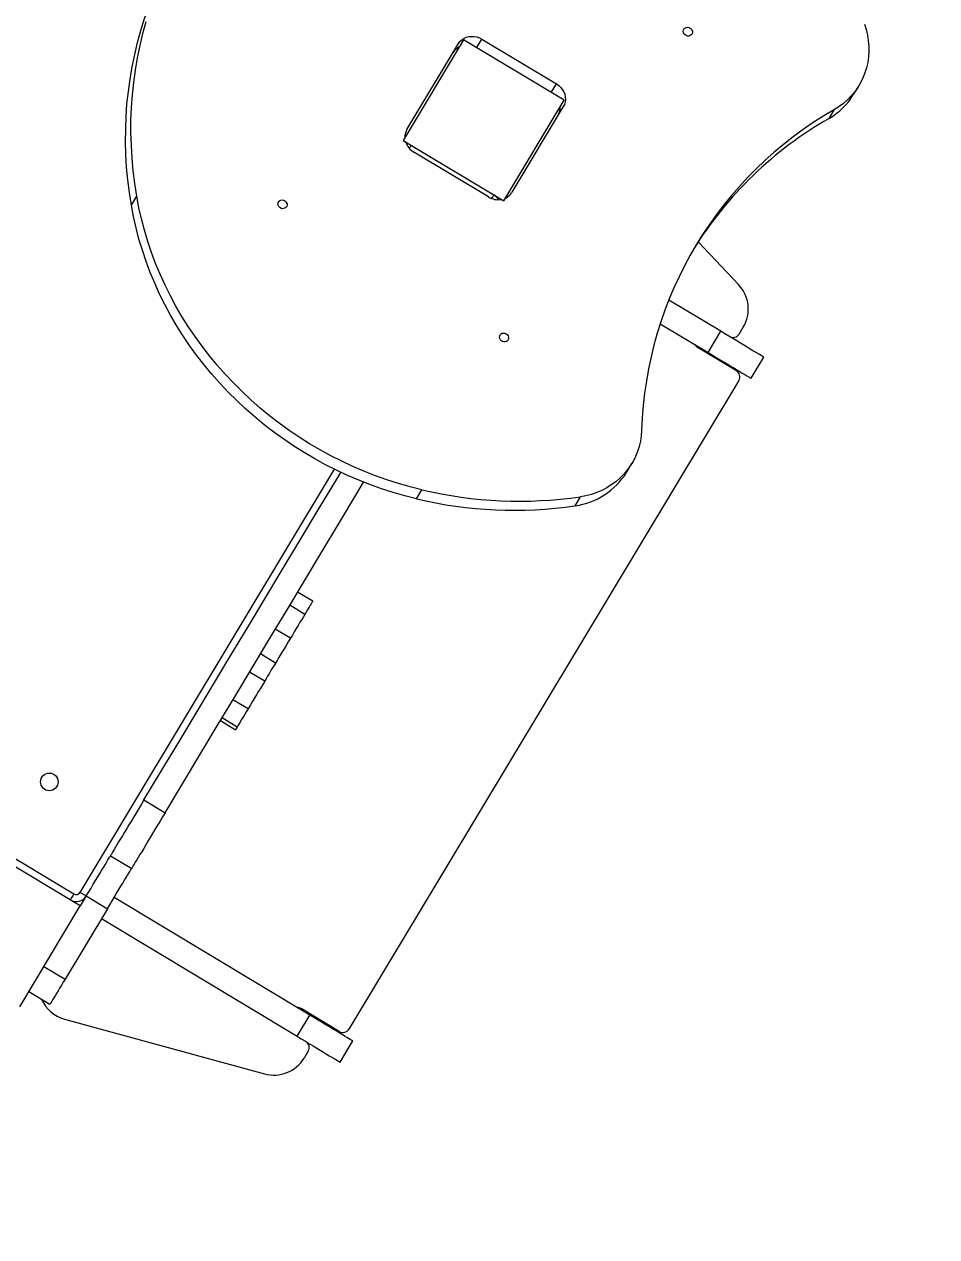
# Model space of a CAD drawing. Header units: millimetres. Extents: x -10374 to 11119, y -8221 to 9433.
# Drawn here: x 5787 to 6563, y 2819 to 3851 of the extents above; entities that cross this region are included whole.
import ezdxf

# ---------------------------------------------------------------- set-up
doc = ezdxf.new("R2010")
doc.units = ezdxf.units.MM
for name, color, linetype in [('DIKOM_ОБЪЕКТ', 7, 'Continuous'), ('DIKOM_РАЗМЕР_ЗОНА', 7, 'Continuous'), ('DIKOM_РАЗМЕР_ОБЪЕКТА', 7, 'Continuous')]:
    doc.layers.add(name, color=color, linetype=linetype)
doc.styles.add('style1', font='arial.ttf', dxfattribs={"width": 0.8})
doc.dimstyles.new('1-50', dxfattribs={"dimtxt": 300, "dimasz": 200, "dimexe": 100, "dimexo": 0, "dimgap": 100, "dimtad": 0, "dimdec": 0, "dimtxsty": 'style1', "dimcen": 0, "dimclrd": 7, "dimclre": 7, "dimadec": 1, "dimazin": 2, "dimtfac": 1, "dimtdec": 0, "dimtmove": 1, "dimatfit": 3, "dimfxl": 0, "dimlwd": 25, "dimlwe": 18, "dimarcsym": 0})

# ---------------------------------------------------------------- blocks, each defined once
blk = doc.blocks.new('*D15')
at = {"layer": 'Defpoints', "color": 0, "transparency": 16777216}
for p in [(-5227.9, 8308.8), (9119.4, -1150.4), (-5227.9, -1991.8)]:
    blk.add_point(p, dxfattribs=at)
at = {"layer": 'DIKOM_РАЗМЕР_ОБЪЕКТА', "color": 7, "lineweight": 18, "transparency": 16777216}
for p, q in [((-5227.9, -1991.8), (-5227.9, 8408.8)), ((9119.4, -1150.4), (9119.4, 8408.8))]:
    blk.add_line(p, q, dxfattribs=at)
at = {"layer": 'DIKOM_РАЗМЕР_ОБЪЕКТА', "color": 7, "lineweight": 25, "transparency": 16777216}
for p, q in [((-5027.9, 8308.8), (187.4, 8308.8)), ((8919.4, 8308.8), (1267.2, 8308.8))]:
    blk.add_line(p, q, dxfattribs=at)
at = {"layer": 'DIKOM_РАЗМЕР_ОБЪЕКТА', "color": 7, "transparency": 16777216}
for points in [[(-5027.9, 8342.1), (-5027.9, 8275.4), (-5227.9, 8308.8)], [(8919.4, 8342.1), (8919.4, 8275.4), (9119.4, 8308.8)]]:
    blk.add_solid(points, dxfattribs=at)
at = {"layer": 'DIKOM_РАЗМЕР_ОБЪЕКТА', "color": 0, "transparency": 16777216, "insert": (727.3, 8308.8), "char_height": 300, "attachment_point": 5, "style": 'style1'}
blk.add_mtext('14350', dxfattribs=at)
blk = doc.blocks.new('*D14')
at = {"layer": 'Defpoints', "color": 0, "transparency": 16777216}
for p in [(-7515.9, 9236.3), (11119.4, -1423.4), (-7515.9, -2401.6)]:
    blk.add_point(p, dxfattribs=at)
at = {"layer": 'DIKOM_РАЗМЕР_ЗОНА', "color": 7, "lineweight": 18, "transparency": 16777216}
for p, q in [((-7515.9, -2401.6), (-7515.9, 9336.3)), ((11119.4, -1423.4), (11119.4, 9336.3))]:
    blk.add_line(p, q, dxfattribs=at)
at = {"layer": 'DIKOM_РАЗМЕР_ЗОНА', "color": 7, "lineweight": 25, "transparency": 16777216}
for p, q in [((-7315.9, 9236.3), (77.6, 9236.3)), ((10919.4, 9236.3), (1157.3, 9236.3))]:
    blk.add_line(p, q, dxfattribs=at)
at = {"layer": 'DIKOM_РАЗМЕР_ЗОНА', "color": 7, "transparency": 16777216}
for points in [[(-7315.9, 9269.7), (-7315.9, 9203), (-7515.9, 9236.3)], [(10919.4, 9269.7), (10919.4, 9203), (11119.4, 9236.3)]]:
    blk.add_solid(points, dxfattribs=at)
at = {"layer": 'DIKOM_РАЗМЕР_ЗОНА', "color": 0, "transparency": 16777216, "insert": (617.5, 9236.3), "char_height": 300, "attachment_point": 5, "style": 'style1'}
blk.add_mtext('18650', dxfattribs=at)

msp = doc.modelspace()

# ---------------------------------------------------------------- linework, layer by layer
at = {"layer": 'DIKOM_ОБЪЕКТ', "color": 7, "linetype": 'Continuous', "lineweight": 15}
for p, q in [((6160.5, 3837.4), (6109, 3751.7)), ((6112.3, 3761.1), (6156.2, 3834.1)), ((6246.2, 3785.9), (6160.5, 3837.4)), ((6171.7, 3830.7), (6176, 3838)), ((6176, 3838), (6239.5, 3799.9)), ((6235.1, 3792.6), (6239.5, 3799.9)), ((6492.5, 3791), (6497, 3798.6)), ((6194.7, 3700.2), (6246.2, 3785.9)), ((6245.3, 3780.5), (6201.5, 3707.6)), ((6471.5, 3770.5), (6476.1, 3778.1)), ((6109, 3751.7), (6194.7, 3700.2)), ((6181.6, 3703.6), (6118.2, 3741.7)), ((5877.7, 3696.6), (5882.3, 3704.2)), ((6360.1, 3665.3), (6394.6, 3628.8)), ((6379.3, 3589.3), (6335.1, 3615.9)), ((6327.9, 3595.7), (6368.5, 3571.3)), ((6395, 3586.9), (6398.5, 3592.8)), ((6368.5, 3571.3), (6379.3, 3589.3)), ((6392.6, 3555.7), (6360, 3575.2)), ((6405.1, 3549.3), (6415.9, 3567.3)), ((6394.6, 3547.4), (6062.9, 2995.4)), ((5834.2, 3111.8), (6050.5, 3471.9)), ((6299.1, 3469.2), (6303.7, 3476.8)), ((6120.4, 3446.8), (6124.9, 3454.4)), ((6255.3, 3440.8), (6259.9, 3448.4)), ((6032.1, 3359.6), (6019.2, 3367.3)), ((6025.3, 3348.4), (6012.5, 3356.1)), ((6013.1, 3328), (6000.2, 3335.7)), ((6000.4, 3306.9), (5987.6, 3314.7)), ((5991.2, 3291.6), (5978.4, 3299.3)), ((5977, 3267.9), (5964.1, 3275.6)), ((5953.5, 3258), (5966.4, 3250.2)), ((5967.7, 3252.5), (5954.9, 3260.3)), ((5888.4, 3190.4), (5906.4, 3179.6)), ((5834.2, 3100.2), (5748.5, 3151.7)), ((5758.4, 3152.7), (5828.7, 3110.5)), ((5860, 3143), (5878, 3132.2)), ((5839.4, 3108.8), (5834.2, 3100.2)), ((5839.4, 3108.8), (5857.4, 3097.9)), ((6029.6, 3007.3), (5863, 3107.4)), ((5782.7, 3014.5), (5834.2, 3100.2)), ((5857.4, 3097.9), (5821.3, 3037.9)), ((5852.2, 3089.4), (6018.8, 2989.3)), ((5803.3, 3048.8), (5821.3, 3037.9)), ((5790.4, 3027.3), (5808.4, 3016.5)), ((5820.8, 3004), (5991.1, 2957.2)), ((6018.8, 2989.3), (6029.6, 3007.3)), ((6054.7, 2993.4), (6022.1, 3012.9)), ((6055.4, 2967.3), (6066.2, 2985.3)), ((6028.3, 2976.6), (6024.7, 2970.7))]:
    msp.add_line(p, q, dxfattribs=at)
at = {"layer": 'DIKOM_ОБЪЕКТ', "color": 7, "linetype": 'Continuous', "lineweight": 15, "flags": 128}
for points in [[(5877.7, 3696.6), (5876, 3707.4), (5874.7, 3718.2), (5873.7, 3729), (5873.1, 3739.8), (5872.8, 3750.6), (5872.9, 3761.3), (5873.3, 3772.1), (5874, 3782.8), (5875.2, 3793.4), (5876.6, 3803.9), (5878.4, 3814.4), (5880.6, 3824.8), (5883, 3835.1), (5885.9, 3845.3), (5889, 3855.4), (5892.5, 3865.4), (5896.4, 3875.2), (5900.5, 3884.9), (5905, 3894.4), (5909.8, 3903.7), (5914.9, 3912.9), (5917.5, 3917.5)], [(5882.3, 3704.2), (5880.6, 3715), (5879.3, 3725.8), (5878.3, 3736.6), (5877.7, 3747.4), (5877.4, 3758.2), (5877.4, 3769), (5877.9, 3779.7), (5878.6, 3790.4), (5879.7, 3801), (5881.2, 3811.6), (5883, 3822), (5885.1, 3832.4), (5887.6, 3842.7), (5890.4, 3852.9)], [(6501.6, 3850.6), (6503, 3846), (6504.1, 3841.4), (6504.9, 3836.7), (6505.3, 3832), (6505.3, 3827.3), (6505, 3822.6), (6504.4, 3818.1), (6503.4, 3813.6), (6502, 3809.2), (6500.3, 3804.9), (6498.3, 3800.8), (6496, 3796.9), (6493.3, 3793.1), (6490.4, 3789.6), (6487.2, 3786.3), (6483.7, 3783.3), (6480, 3780.6), (6476.1, 3778.1)], [(6156.2, 3834.1), (6157.4, 3835.8), (6159, 3837.3), (6160.8, 3838.5), (6162.7, 3839.5), (6164.9, 3840.1), (6167.1, 3840.3), (6169.4, 3840.2), (6171.7, 3839.8), (6173.9, 3839.1), (6176, 3838)], [(6353.2, 3847.4), (6354.1, 3846.7), (6354.8, 3845.7), (6355.2, 3844.6), (6355.2, 3843.5), (6354.9, 3842.5), (6354.2, 3841.6), (6353.4, 3841), (6352.3, 3840.6), (6351.1, 3840.6), (6350, 3840.9), (6349, 3841.5), (6348.1, 3842.4), (6347.6, 3843.4), (6347.4, 3844.5), (6347.6, 3845.6), (6348, 3846.6), (6348.8, 3847.4), (6349.8, 3847.8), (6350.9, 3848), (6352.1, 3847.9), (6353.2, 3847.4)], [(6239.5, 3799.9), (6241.4, 3798.5), (6243.1, 3796.9), (6244.5, 3795.1), (6245.7, 3793.1), (6246.5, 3791), (6247, 3788.8), (6247.1, 3786.6), (6246.9, 3784.5), (6246.3, 3782.4), (6245.3, 3780.5)], [(6114.3, 3745), (6114.5, 3745.3), (6115, 3746.1), (6115.4, 3746.7), (6115.6, 3747.2), (6115.8, 3747.5), (6115.9, 3747.6)], [(6184.3, 3702.3), (6184.8, 3703.1), (6185.3, 3703.8), (6185.6, 3704.5), (6185.9, 3705), (6186.1, 3705.3), (6186.2, 3705.4)], [(6120.4, 3446.8), (6110.4, 3449.3), (6100.4, 3452.1), (6090.6, 3455.3), (6080.8, 3458.8), (6071.2, 3462.6), (6061.6, 3466.7), (6052.2, 3471.1), (6042.9, 3475.7), (6033.8, 3480.7), (6024.8, 3486), (6016, 3491.6), (6007.4, 3497.4), (5999, 3503.5), (5990.7, 3509.8), (5982.7, 3516.4), (5974.9, 3523.3), (5967.4, 3530.3), (5960.1, 3537.6), (5953, 3545.2), (5946.2, 3552.9), (5939.6, 3560.8), (5933.3, 3568.9), (5927.3, 3577.2), (5921.6, 3585.7), (5916.2, 3594.3), (5911.1, 3603.1), (5906.3, 3612), (5901.8, 3621), (5897.6, 3630.2), (5893.8, 3639.4), (5890.2, 3648.8), (5887.1, 3658.2), (5884.2, 3667.7), (5881.7, 3677.3), (5879.5, 3686.9), (5877.7, 3696.6)], [(6124.9, 3454.4), (6114.9, 3456.9), (6105, 3459.7), (6095.1, 3462.9), (6085.4, 3466.4), (6075.7, 3470.2), (6066.2, 3474.3), (6056.8, 3478.7), (6047.5, 3483.4), (6038.4, 3488.3), (6029.4, 3493.6), (6020.6, 3499.2), (6012, 3505), (6003.5, 3511.1), (5995.3, 3517.4), (5987.3, 3524), (5979.5, 3530.9), (5972, 3538), (5964.6, 3545.3), (5957.6, 3552.8), (5950.7, 3560.5), (5944.2, 3568.4), (5937.9, 3576.5), (5931.9, 3584.8), (5926.2, 3593.3), (5920.8, 3601.9), (5915.7, 3610.7), (5910.9, 3619.6), (5906.4, 3628.6), (5902.2, 3637.8), (5898.3, 3647), (5894.8, 3656.4), (5891.6, 3665.8), (5888.8, 3675.3), (5886.3, 3684.9), (5884.1, 3694.5), (5882.3, 3704.2)], [(6008.2, 3700.4), (6009.1, 3699.7), (6009.8, 3698.7), (6010.2, 3697.7), (6010.2, 3696.6), (6009.9, 3695.5), (6009.3, 3694.6), (6008.4, 3694), (6007.3, 3693.7), (6006.2, 3693.6), (6005, 3694), (6004, 3694.6), (6003.2, 3695.4), (6002.6, 3696.5), (6002.4, 3697.6), (6002.6, 3698.7), (6003.1, 3699.6), (6003.8, 3700.4), (6004.8, 3700.9), (6006, 3701.1), (6007.1, 3700.9), (6008.2, 3700.4)], [(6196.8, 3587.1), (6197.7, 3586.4), (6198.4, 3585.4), (6198.8, 3584.4), (6198.8, 3583.2), (6198.5, 3582.2), (6197.9, 3581.3), (6197, 3580.7), (6195.9, 3580.3), (6194.7, 3580.3), (6193.6, 3580.6), (6192.6, 3581.3), (6191.8, 3582.1), (6191.2, 3583.1), (6191, 3584.3), (6191.2, 3585.3), (6191.6, 3586.3), (6192.4, 3587.1), (6193.4, 3587.6), (6194.5, 3587.8), (6195.7, 3587.6), (6196.8, 3587.1)], [(6415.9, 3567.3), (6415.8, 3567.4), (6415.3, 3567.6), (6414.6, 3568.1), (6413.6, 3568.7), (6412.3, 3569.5), (6410.7, 3570.4), (6408.9, 3571.5), (6406.7, 3572.8), (6404.4, 3574.2), (6401.8, 3575.8), (6399.1, 3577.4), (6396.1, 3579.2), (6393, 3581.1), (6389.7, 3583.1), (6386.3, 3585.1), (6382.8, 3587.2), (6379.3, 3589.3)], [(6368.5, 3571.3), (6372, 3569.2), (6375.5, 3567.1), (6378.9, 3565.1), (6382.2, 3563.1), (6385.3, 3561.2), (6388.2, 3559.4), (6391, 3557.8), (6393.6, 3556.2), (6395.9, 3554.8), (6398, 3553.5), (6399.9, 3552.4), (6401.5, 3551.5), (6402.8, 3550.7), (6403.8, 3550.1), (6404.5, 3549.6), (6404.9, 3549.4), (6405.1, 3549.3)], [(6312, 3505), (6311.6, 3500.3), (6310.9, 3495.8), (6309.9, 3491.3), (6308.5, 3486.9), (6306.8, 3482.7), (6304.7, 3478.6), (6302.3, 3474.7), (6299.7, 3471), (6296.7, 3467.5), (6293.5, 3464.2), (6290, 3461.2), (6286.2, 3458.5), (6282.3, 3456), (6278.1, 3453.9), (6273.8, 3452), (6269.3, 3450.5), (6264.6, 3449.3), (6259.9, 3448.4)], [(5888.4, 3190.4), (5903.2, 3215), (5918, 3239.7), (5932.8, 3264.3), (5947.7, 3289), (5962.5, 3313.7), (5977.3, 3338.4), (5992.2, 3363.1), (6007, 3387.8), (6021.9, 3412.6), (6036.8, 3437.3), (6051.6, 3462), (6056, 3469.2)], [(5906.4, 3179.6), (5921.2, 3204.2), (5936, 3228.8), (5950.8, 3253.5), (5965.7, 3278.2), (5980.5, 3302.9), (5995.3, 3327.6), (6010.2, 3352.3), (6025, 3377), (6039.9, 3401.7), (6054.8, 3426.5), (6069.6, 3451.2), (6075.4, 3460.8)], [(6032.1, 3359.6), (6032, 3359.5), (6031.8, 3359.1), (6031.3, 3358.4), (6030.7, 3357.4), (6030, 3356.1), (6029, 3354.5), (6027.9, 3352.7), (6026.7, 3350.7), (6025.3, 3348.4)], [(6025.3, 3348.4), (6024.1, 3346.3), (6022.7, 3344), (6021.2, 3341.6), (6019.7, 3339), (6018.1, 3336.3), (6016.4, 3333.6), (6014.8, 3330.8), (6013.1, 3328)], [(6013.1, 3328), (6011.3, 3325), (6009.5, 3322), (6007.8, 3319.1), (6006.1, 3316.4), (6004.5, 3313.7), (6003, 3311.3), (6001.7, 3309), (6000.4, 3306.9)], [(6000.4, 3306.9), (5999.5, 3305.5), (5998.5, 3303.8), (5997.4, 3301.9), (5996.2, 3299.9), (5994.9, 3297.8), (5993.7, 3295.7), (5992.4, 3293.6), (5991.2, 3291.6)], [(5991.2, 3291.6), (5989.5, 3288.8), (5987.8, 3285.9), (5986, 3282.9), (5984.2, 3279.8), (5982.3, 3276.8), (5980.5, 3273.8), (5978.7, 3270.8), (5977, 3267.9)], [(5977, 3267.9), (5975.4, 3265.3), (5974, 3262.9), (5972.6, 3260.6), (5971.3, 3258.5), (5970.2, 3256.6), (5969.2, 3255), (5968.4, 3253.6), (5967.7, 3252.5)], [(5967.7, 3252.5), (5967.1, 3251.5), (5966.7, 3250.8), (5966.4, 3250.4), (5966.4, 3250.2)], [(5888.4, 3190.4), (5886.3, 3186.8), (5884.1, 3183.2), (5882, 3179.7), (5879.8, 3176.1), (5877.8, 3172.7), (5875.7, 3169.3), (5873.8, 3166.1), (5871.9, 3163), (5870.2, 3160), (5868.5, 3157.2), (5866.9, 3154.7), (5865.5, 3152.3), (5864.3, 3150.2), (5863.1, 3148.4), (5862.2, 3146.8), (5861.4, 3145.4), (5860.8, 3144.4), (5860.3, 3143.6), (5860, 3143.2), (5860, 3143)], [(5906.4, 3179.6), (5904.3, 3176), (5902.1, 3172.4), (5900, 3168.9), (5897.8, 3165.3), (5895.8, 3161.9), (5893.7, 3158.5), (5891.8, 3155.3), (5889.9, 3152.1), (5888.2, 3149.2), (5886.5, 3146.4), (5884.9, 3143.9), (5883.5, 3141.5), (5882.3, 3139.4), (5881.1, 3137.5), (5880.2, 3135.9), (5879.4, 3134.6), (5878.8, 3133.6), (5878.3, 3132.8), (5878.1, 3132.4), (5878, 3132.2)], [(5839.4, 3108.8), (5841.4, 3112.1), (5843.4, 3115.4), (5845.3, 3118.7), (5847.2, 3121.9), (5849.1, 3124.9), (5850.8, 3127.8), (5852.4, 3130.5), (5853.9, 3133), (5855.3, 3135.3), (5856.5, 3137.3), (5857.5, 3139), (5858.4, 3140.4), (5859.1, 3141.6), (5859.6, 3142.4), (5859.9, 3142.9), (5860, 3143)], [(5857.4, 3097.9), (5859.4, 3101.3), (5861.4, 3104.6), (5863.3, 3107.9), (5865.2, 3111.1), (5867.1, 3114.1), (5868.8, 3117), (5870.4, 3119.7), (5871.9, 3122.2), (5873.3, 3124.4), (5874.5, 3126.5), (5875.5, 3128.2), (5876.4, 3129.6), (5877.1, 3130.8), (5877.6, 3131.6), (5877.9, 3132.1), (5878, 3132.2)], [(5828.7, 3110.5), (5828.1, 3109.5), (5827.5, 3108.5), (5827, 3107.6), (5826.5, 3106.8), (5826.2, 3106.2), (5825.9, 3105.7), (5825.7, 3105.4), (5825.6, 3105.3)], [(5834.2, 3111.8), (5835.2, 3111.2), (5836.2, 3110.7), (5837.1, 3110.1), (5837.9, 3109.7), (5838.5, 3109.3), (5839, 3109), (5839.3, 3108.8), (5839.4, 3108.8)], [(5821.3, 3037.9), (5819.8, 3035.4), (5818.2, 3032.8), (5816.7, 3030.3), (5815.3, 3028), (5814, 3025.8), (5812.8, 3023.7), (5811.7, 3021.9), (5810.7, 3020.3), (5809.9, 3019), (5809.3, 3017.9), (5808.8, 3017.1), (5808.5, 3016.7), (5808.4, 3016.5)], [(6066.2, 2985.3), (6066.1, 2985.4), (6065.6, 2985.6), (6064.9, 2986.1), (6063.9, 2986.7), (6062.6, 2987.5), (6061, 2988.4), (6059.1, 2989.5), (6057, 2990.8), (6054.7, 2992.2), (6052.1, 2993.8), (6049.3, 2995.4), (6046.4, 2997.2), (6043.3, 2999.1), (6040, 3001), (6036.6, 3003.1), (6033.1, 3005.2), (6029.6, 3007.3)], [(6018.8, 2989.3), (6022.3, 2987.2), (6025.8, 2985.1), (6029.2, 2983), (6032.4, 2981.1), (6035.6, 2979.2), (6038.5, 2977.4), (6041.3, 2975.8), (6043.9, 2974.2), (6046.2, 2972.8), (6048.3, 2971.5), (6050.2, 2970.4), (6051.8, 2969.5), (6053.1, 2968.7), (6054.1, 2968.1), (6054.8, 2967.6), (6055.2, 2967.4), (6055.4, 2967.3)]]:
    msp.add_lwpolyline(points, dxfattribs=at)
at = {"layer": 'DIKOM_ОБЪЕКТ', "color": 7, "linetype": 'Continuous', "lineweight": 15}
msp.add_circle((5807.9, 3205.8), 7.5, dxfattribs=at)
for centre, radius, start, end in [((6162.4, 3819.9), 12.7, 116.3735, 148.7614), ((6442.2, 3821.4), 58.7, 299.9111, 328.8554), ((6229.9, 3779.4), 12.7, 329.2319, 1.6309), ((6638.6, 3494.6), 326.8, 119.8233, 178.1767), ((6635.5, 3485.2), 329.1, 119.893, 148.0928), ((6123.2, 3754.6), 12.7, 149.2327, 181.6329), ((6126.2, 3755.4), 15.8, 198.3512, 239.4491), ((6181, 3696.8), 10, 26.8764, 59), ((6190.7, 3714.1), 12.7, 296.3574, 328.7781), ((6189.9, 3717.2), 15.9, 238.6258, 279.5778), ((6372.8, 3608.2), 30, 329, 43.3578), ((6389.8, 3590), 6, 239, 329), ((6363.1, 3580.4), 6, 205.4429, 239), ((6389.5, 3550.5), 6, 329, 59), ((6247.3, 3501.2), 60.9, 277.611, 328.3689), ((6203.4, 3795.8), 358.8, 256.6107, 278.3132), ((6208, 3803.5), 358.8, 256.611, 278.3129), ((5830.8, 3113.9), 10, 239, 329), ((5830.8, 3113.9), 4, 239, 329), ((5828.8, 3032.9), 30, 203.931, 254.6422), ((6019, 3007.8), 6, 59, 92.5573), ((6057.8, 2998.5), 6, 239, 329), ((6023.1, 2979.7), 6, 329, 59), ((5999, 2986.2), 30, 254.6422, 329)]:
    msp.add_arc(centre, radius, start, end, dxfattribs=at)

# ---------------------------------------------------------------- dimensions: what is measured, and where the dimension line sits
at = {"layer": 'DIKOM_РАЗМЕР_ЗОНА'}
dim = msp.add_linear_dim(base=(-7515.9, 9236.3), p1=(11119.4, -1423.4), p2=(-7515.9, -2401.6), angle=180, text='18650', dimstyle='1-50', override={"dimscale": 1, "dimtix": 0, "dimtofl": 1, "dimtmove": 1, "dimatfit": 3}, dxfattribs=at)
dim.commit()
dim.dimension.update_dxf_attribs({"geometry": '*D14', "text_midpoint": (617.5, 9236.3), "dimtype": 160})
at = {"layer": 'DIKOM_РАЗМЕР_ОБЪЕКТА'}
dim = msp.add_linear_dim(base=(-5227.9, 8308.8), p1=(9119.4, -1150.4), p2=(-5227.9, -1991.8), angle=180, text='14350', dimstyle='1-50', override={"dimscale": 1, "dimtix": 0, "dimtofl": 1, "dimtmove": 1, "dimatfit": 3}, dxfattribs=at)
dim.commit()
dim.dimension.update_dxf_attribs({"geometry": '*D15', "text_midpoint": (727.3, 8308.8), "dimtype": 160})

doc.saveas('drawing.dxf')
